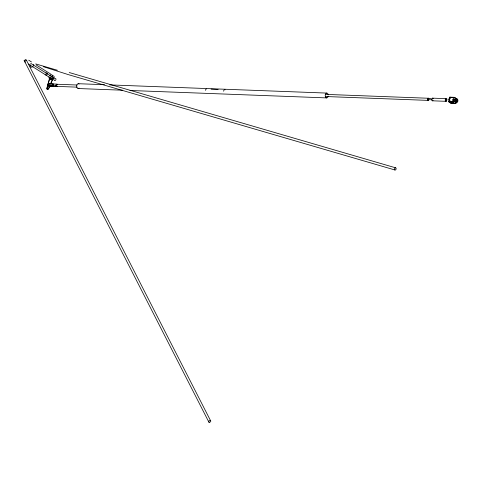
<?xml version="1.0" encoding="UTF-8"?>
<svg xmlns="http://www.w3.org/2000/svg" width="482" height="482" viewBox="0 0 482 482"><rect width="100%" height="100%" fill="white"/><g stroke="black" fill="none" stroke-linecap="round" stroke-linejoin="round"><path stroke-width="0.72" d="M24.1 60.726L24.251 60.184M47.905 88.2L47.766 88.423M48.483 86.561L48.345 86.736M49.616 83.284L49.507 83.531M48.923 84.802L48.682 85.049L48.477 84.609M49.363 85.085L49.104 85.073M448.495 101.636L449.712 97.147L454.116 97.316A2.41 1.753 -57.9 0 1 455.376 99.629A2.41 1.753 -57.9 0 1 452.899 101.804L448.495 101.636L450.923 103.16L455.333 103.329A2.41 1.753 -57.9 0 0 457.804 101.154A2.41 1.753 -57.9 0 0 456.544 98.834L455.279 98.527M449.085 101.353L448.935 101.913L453.345 102.082A2.41 1.753 -57.9 0 0 455.815 99.907A2.41 1.753 -57.9 0 0 454.556 97.593L450.152 97.424L450.001 97.985M449.694 99.111L449.923 98.268M449.525 101.937L449.676 101.377M449.754 101.093L449.977 100.256M450.634 102.323L450.483 102.883L455.333 103.329M450.923 103.16L451.152 102.317M451.068 102.907L451.297 102.064M451.586 102.901L449.079 101.66L450.296 97.171L451.032 97.629M49.652 77.988L46.868 88.206A1.139 0.825 -57.7 0 0 47.381 89.29A1.139 0.825 -57.7 0 0 48.562 88.477L50.014 85.151M47.959 84.904L47.037 88.308A1.139 0.825 -57.7 0 0 47.543 89.393A1.139 0.825 -57.7 0 0 48.724 88.58L50.182 85.26M48.146 84.223L49.815 78.096M52.46 85.718L52.942 83.952L56.466 84.085L55.984 85.85L57.087 86.543L53.562 86.411L52.46 85.718L55.984 85.85M52.942 83.952L53.273 84.157L52.791 85.923L48.092 85.483A0.952 0.693 -57.7 0 1 47.598 84.573A0.952 0.693 -57.7 0 1 48.574 83.717L52.827 83.88L52.351 85.645L48.092 85.483M53.412 85.543L53.231 86.206L48.971 86.043A0.952 0.693 -57.7 0 1 48.477 85.133M53.562 86.411L53.743 85.748M53.851 85.82L53.671 86.483L49.411 86.32M50.598 83.826L53.219 77.843L50.761 83.928M48.887 84.808L48.284 84.778M25.154 59.756L25.534 59.78A2.145 2.127 31.7 0 1 26.287 60.051L26.811 60.491M78.259 83.711L104.528 84.699M109.775 84.898L326.796 93.086M211.116 89.158L218.147 89.417M455.833 98.81L456.544 98.834M432.565 98.153L446.073 98.665M57.063 84.254L76.993 85.007M325.284 94.37L428.57 98.262M48.568 83.717L51.942 84.109M52.737 84.139L53.273 84.157M429.209 98.412L430.914 98.479M447.88 99.117L448.688 99.147M452.815 100.25L454.086 100.298M427.763 99.629L430.769 99.744M455.58 100.684L457.081 100.738M56.49 86.374L77.162 87.158M325.458 96.52L427.998 100.383M432.529 100.81L446.043 101.322M78.174 88.531L122.458 90.2M129.965 90.483L326.706 97.906M69.239 72.529L395.698 167.844A1.139 0.801 -73.7 0 1 395.758 169.724A1.139 0.801 -73.7 0 1 394.481 169.176A1.139 0.801 -73.7 0 1 395.698 167.844M35.722 63.925L57.388 70.252M394.927 169.983L68.474 74.668L43.507 66.727M456.177 100.196L455.737 99.919A0.952 0.693 -57.9 0 1 456.05 101.22A0.952 0.693 -57.9 0 1 454.767 101.322M456.105 98.563A2.41 1.753 -57.9 0 1 457.364 100.877L457.804 101.154M456.231 100.834L456.647 101.093M449.712 97.147L450.441 97.605M455.255 101.69L455.671 101.949M452.899 101.804L453.345 102.082M28.697 60.196L31.481 61.949M36.114 64.877L50.953 74.24M30.685 63.323L51.96 76.752M28.42 64.028L51.044 78.313M48.381 84.428L48.821 84.705M48.182 84.597L48.622 84.874M47.598 84.573L48.037 84.856A0.952 0.693 -57.7 0 0 48.531 85.766M49.08 86.115L48.971 86.043A0.952 0.693 -57.7 0 1 48.887 85.615M24.359 61.383L24.944 61.895A2.145 2.127 31.7 0 0 25.311 62.07M26.462 60.262L210.556 420.684M24.769 61.684L208.863 422.105M45.814 73.029A1.151 0.958 -51.9 0 1 47.152 73.415A1.151 0.958 -51.9 0 1 46.513 74.897A1.151 0.958 -51.9 0 1 45.2 74.457M25.263 61.823A1.139 0.753 -27.1 0 1 24.877 60.581A1.139 0.753 -27.1 0 1 26.643 60.485M54.707 78.711A1.139 0.825 -57.7 0 1 55.948 79.024A1.139 0.825 -57.7 0 1 55.141 80.53A1.139 0.825 -57.7 0 1 54.123 79.813M33.788 64.365A2.416 1.591 -60.2 0 1 31.517 67.215A2.416 1.591 -60.2 0 1 30.294 64.841M53.219 77.843A2.277 1.657 -57.7 0 1 51.249 79.482A2.277 1.657 -57.7 0 1 49.76 78.235M53.382 77.951A2.277 1.657 -57.7 0 1 51.682 79.536A2.277 1.657 -57.7 0 1 50.074 78.855M49.809 75.511A2.277 1.657 -57.7 0 1 52.61 75.752A2.277 1.657 -57.7 0 1 50.785 78.934A2.277 1.657 -57.7 0 1 49.068 76.807M50.851 76.198A0.759 0.554 -57.7 0 1 51.441 76.596A0.759 0.554 -57.7 0 1 51.014 77.475A0.759 0.554 -57.7 0 1 50.279 77.373M52.255 75.867A2.277 1.657 -57.7 0 1 54.225 77.234A2.277 1.657 -57.7 0 1 52.303 79.916M51.188 79.807A2.277 1.657 -57.7 0 1 50.544 78.783M428.841 100.015A1.139 0.723 -87.8 0 1 427.793 100.184A1.139 0.723 -87.8 0 1 427.793 98.521A1.139 0.723 -87.8 0 1 428.841 98.569M433.077 100.485A1.332 0.844 -87.8 0 1 431.89 100.358A1.332 0.844 -87.8 0 1 432.011 98.485A1.332 0.844 -87.8 0 1 433.198 98.605M446.832 100.479A1.332 0.844 -87.8 0 1 445.513 101.033A1.332 0.844 -87.8 0 1 445.603 98.9A1.332 0.844 -87.8 0 1 446.868 99.587M428.667 100.039A0.952 0.603 -87.8 0 1 427.793 99.901A0.952 0.603 -87.8 0 1 427.974 98.533A0.952 0.603 -87.8 0 1 428.817 98.858M454.659 99.262A0.952 0.693 -57.9 0 1 454.719 99.539M453.321 100.533A0.952 0.693 -57.9 0 1 454.285 98.967M457.364 100.877A2.41 1.753 -57.9 0 1 454.888 103.052M455.568 101.949A0.952 0.693 -57.9 0 1 455.49 100.533A0.952 0.693 -57.9 0 1 456.701 100.702M456.219 101.786A0.952 0.693 -57.9 0 1 455.912 101.937M446.555 100.497A0.952 0.603 -87.8 0 1 445.645 100.708A0.952 0.603 -87.8 0 1 445.693 99.256A0.952 0.603 -87.8 0 1 446.591 99.527M432.649 100.413A0.952 0.603 -87.8 0 1 431.944 99.449A0.952 0.603 -87.8 0 1 432.734 98.575M57.334 86.001A1.139 0.723 -87.8 0 1 56.286 86.176A1.139 0.723 -87.8 0 1 56.286 84.513A1.139 0.723 -87.8 0 1 57.334 84.561M48.037 84.856A0.952 0.693 -57.7 0 1 49.013 84.001M79.06 88.085A2.41 1.53 -87.8 0 1 77.066 87.772A2.41 1.53 -87.8 0 1 77.066 84.597A2.41 1.53 -87.8 0 1 79.066 84.073M328.206 96.165A2.41 1.53 -87.8 0 1 325.838 97.472A2.41 1.53 -87.8 0 1 325.886 93.556A2.41 1.53 -87.8 0 1 328.224 94.755M223.63 91.219A1.711 1.085 -87.9 0 1 225.136 89.779M205.44 90.375A1.711 1.085 -87.9 0 1 206.423 88.989M209.453 422.238A1.139 0.753 -27.1 0 0 210.736 420.907A1.139 0.753 -27.1 0 0 208.935 421.039A1.139 0.753 -27.1 0 0 209.453 422.238M453.743 100.292A0.952 0.693 -57.9 0 0 454.032 98.768A0.952 0.693 -57.9 0 0 452.755 99.617A0.952 0.693 -57.9 0 0 453.743 100.292"/></g></svg>
